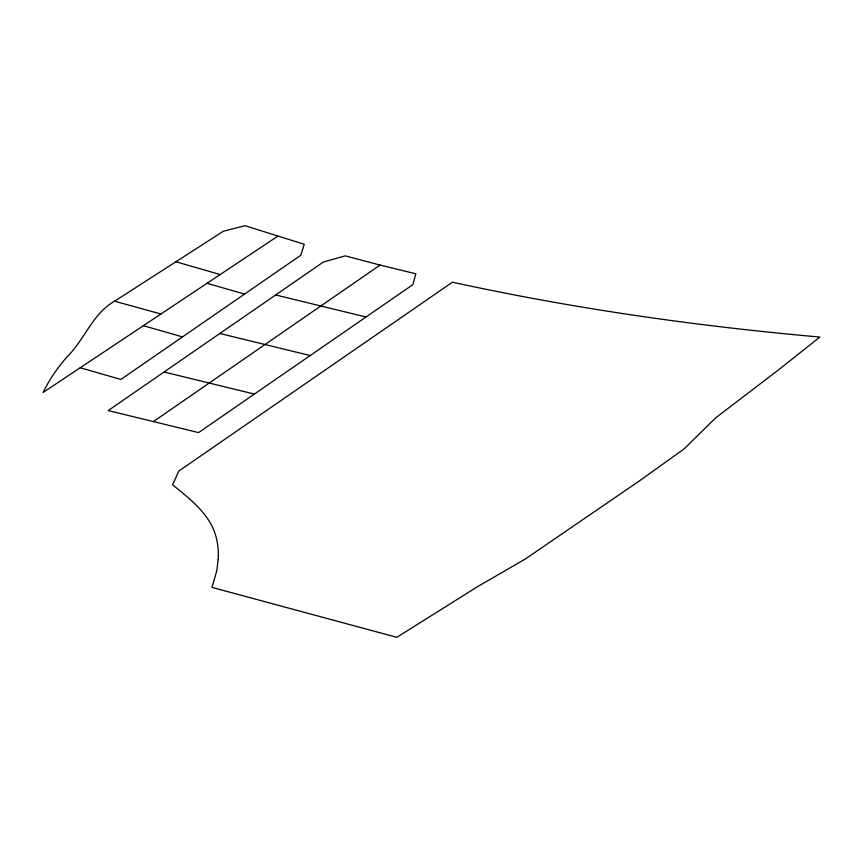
<?xml version="1.0" encoding="UTF-8"?>
<svg xmlns="http://www.w3.org/2000/svg" width="863" height="863" viewBox="0 0 863 863"><rect width="100%" height="100%" fill="white"/><g stroke="black" fill="none" stroke-linecap="round" stroke-linejoin="round"><path stroke-width="1.29" d="M153.387 421.597L380.087 265.081L415.847 273.798L412.881 284.65L198.566 432.6L108.209 410.561L323.42 261.996L345.232 255.869L380.087 265.081M277.573 236.311L43.15 392.438C49.493 379.278 57.864 367.099 67.638 356.246C84.865 339.127 92.762 313.409 114.617 301.198L223.355 231.252L244.941 225.685L304.251 244.272L300.766 255.265L120.842 379.461L80.216 367.735M275.685 294.973L366.009 317.001M219.86 333.485L310.151 355.545M164.046 372.007L254.358 394.067M114.617 301.198L160.939 313.992M143.377 325.685L182.503 336.894M207.034 283.301L244.542 294.078M175.901 261.759L220.141 274.563M218.188 559.645L216.775 570.777L211.974 587.39L396.829 637.315L477.929 586.43L525.179 559.095L640.734 479.99L684.262 448.782L715.578 417.94L779.472 369.148L819.85 337.055C696.441 326.117 573.517 308.652 452.439 282.19L178.868 471.025L172.589 484.769C188.156 497.509 205.265 510.411 213.506 529.397A403.215 157.551 -23 0 1 218.188 559.645"/></g></svg>
